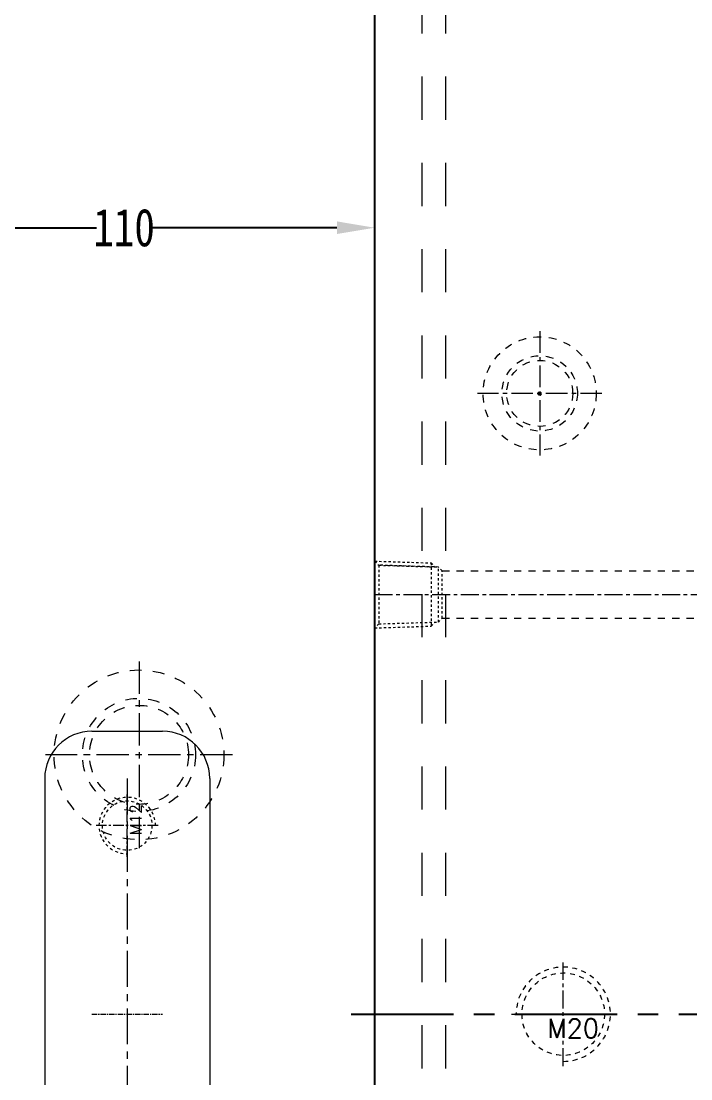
# Model space of a CAD drawing. Header units: millimetres. Extents: x -1265 to 1982, y -12197 to 1934.
# Drawn here: x -328.8 to -186.8, y -1145.1 to -920.8 of the extents above; entities that cross this region are included whole.
import ezdxf

# ---------------------------------------------------------------- set-up
doc = ezdxf.new("R2010")
doc.units = ezdxf.units.MM
doc.header["$LTSCALE"] = 16.335
doc.header["$PDMODE"] = 3
doc.header["$PDSIZE"] = 0.3125
doc.linetypes.add('CENTER', pattern=[0.6, 0.375, -0.075, 0.075, -0.075])
doc.linetypes.add('HIDDEN', pattern=[0.2, 0.1, -0.1])
doc.layers.get('0').update_dxf_attribs({"linetype": 'CONTINUOUS'})
doc.layers.get('Defpoints').update_dxf_attribs({"linetype": 'CONTINUOUS'})
for name, color, linetype, lineweight in [('cool', 153, 'HIDDEN', 9), ('moldbase', 7, 'CONTINUOUS', 20), ('screw', 33, 'CONTINUOUS', 13)]:
    doc.layers.add(name, color=color, linetype=linetype, lineweight=lineweight)
doc.styles.get("Standard").update_dxf_attribs({"font": 'txt', "width": 0.8})
doc.styles.add('TXT', font='txt.shx', dxfattribs={"bigfont": 'gbcbig.shx'})
doc.dimstyles.new('11', dxfattribs={"dimtxt": 8, "dimasz": 8, "dimexe": 0, "dimexo": 0, "dimgap": 0, "dimtad": 0, "dimdsep": 46, "dimtxsty": 'Standard', "dimcen": 0, "dimclrd": 4, "dimclre": 4, "dimclrt": 6, "dimazin": 0, "dimtp": 0.01, "dimtm": 0.01, "dimtfac": 1, "dimtofl": 0, "dimtmove": 0, "dimatfit": 3, "dimfxl": 0, "dimtolj": 1, "dimarcsym": 0})

# ---------------------------------------------------------------- blocks, each defined once
blk = doc.blocks.new('*D77')
at = {"color": 4, "lineweight": -2}
for p, q in [((-363.85, -966.78), (-363.85, -964.64)), ((-355.85, -964.64), (-312.87, -964.64)), ((-261.85, -964.64), (-301.14, -964.64)), ((-253.85, -966.78), (-253.85, -964.64))]:
    blk.add_line(p, q, dxfattribs=at)
at = {"color": 4}
for points in [[(-355.85, -963.3), (-355.85, -965.97), (-363.85, -964.64)], [(-261.85, -963.3), (-261.85, -965.97), (-253.85, -964.64)]]:
    blk.add_solid(points, dxfattribs=at)
at = {"layer": 'Defpoints', "color": 0}
for p in [(-363.85, -964.64), (-363.85, -966.78), (-253.85, -966.78)]:
    blk.add_point(p, dxfattribs=at)
at = {"color": 6, "insert": (-307.01, -964.64), "char_height": 8, "attachment_point": 5}
blk.add_mtext('\\A1;110', dxfattribs=at)
blk = doc.blocks.new('2')
blk.add_point((-218.85, -999.77))
at = {"layer": 'moldbase', "color": 1, "linetype": 'CENTER', "ltscale": 0.746373}
for p, q in [((-218.85, -986.57), (-218.85, -1012.97)), ((-205.65, -999.77), (-232.05, -999.77))]:
    blk.add_line(p, q, dxfattribs=at)
at = {"layer": 'moldbase', "color": 8, "linetype": 'HIDDEN', "ltscale": 0.995164}
for radius in [12, 8, 7]:
    blk.add_circle((-218.85, -999.77), radius, dxfattribs=at)
blk = doc.blocks.new('screw_m20_g')
at = {"layer": 'screw', "color": 1, "linetype": 'CENTER', "ltscale": 0.621977}
for p, q in [((0, -11), (0, 11)), ((-11, 0), (11, 0))]:
    blk.add_line(p, q, dxfattribs=at)
at = {"layer": 'screw', "linetype": 'HIDDEN', "ltscale": 0.621977}
blk.add_circle((0, 0), 8.75, dxfattribs=at)
at = {"layer": 'screw', "color": 92, "linetype": 'HIDDEN', "ltscale": 0.621977}
blk.add_arc((0, 0), 10, 270, 180, dxfattribs=at)
at = {"layer": 'screw', "color": 6, "style": 'TXT'}
blk.add_text('M20', height=4, dxfattribs=at).set_placement((-3.4, -5))
blk = doc.blocks.new('screw_m12_g')
at = {"layer": 'screw', "color": 1, "linetype": 'CENTER', "ltscale": 0.373186}
for p, q in [((0, -6.6), (0, 6.6)), ((-6.6, 0), (6.6, 0))]:
    blk.add_line(p, q, dxfattribs=at)
at = {"layer": 'screw', "color": 33, "linetype": 'HIDDEN', "ltscale": 0.373186}
blk.add_circle((0, 0), 5.25, dxfattribs=at)
at = {"layer": 'screw', "color": 92, "linetype": 'HIDDEN', "ltscale": 0.373186}
blk.add_arc((0, 0), 6, 270, 180, dxfattribs=at)
at = {"layer": 'screw', "color": 6, "style": 'TXT'}
blk.add_text('M12', height=2.4, dxfattribs=at).set_placement((-2.04, -3))
blk = doc.blocks.new('05')
at = {"layer": 'moldbase'}
for p, q in [((-2962.02, 2414.03), (-3062.02, 2414.03)), ((-3072.02, 2404.03), (-3072.02, 2389.03)), ((-2952.02, 2404.03), (-2952.02, 2389.03)), ((-2962.02, 2379.03), (-3062.02, 2379.03))]:
    blk.add_line(p, q, dxfattribs=at)
at = {"layer": 'moldbase', "color": 1, "linetype": 'CENTER', "ltscale": 0.186593}
blk.add_line((-3012.02, 2404.03), (-3012.02, 2389.03), dxfattribs=at)
at = {"layer": 'moldbase', "color": 1, "linetype": 'CENTER', "ltscale": 1.243955}
blk.add_line((-2962.02, 2396.53), (-3062.02, 2396.53), dxfattribs=at)
at = {"layer": 'moldbase'}
for centre, start, end in [((-3062.02, 2404.03), 90, 180), ((-2962.02, 2404.03), 0, 90), ((-3062.02, 2389.03), 180, 270), ((-2962.02, 2389.03), 270, 0)]:
    blk.add_arc(centre, 10, start, end, dxfattribs=at)
at = {"layer": 'screw'}
for p in [(-3052.02, 2396.53), (-2972.02, 2396.53)]:
    blk.add_blockref('screw_m12_g', p, dxfattribs=at)
blk = doc.blocks.new('cool_jt_f12')
at = {"layer": 'cool', "ltscale": 0.3}
for p, q in [((0, 7.0785), (0.856, 6.2225)), ((0, 7.0785), (12, 6.7035)), ((0.856, 6.2225), (0.856, -6.2225)), ((13.5, 5.827375), (0.856, 6.2225)), ((0.856, 6.2225), (13.5, 5.827375)), ((12, 6.7035), (12.856, 5.8475)), ((12, 6.7035), (12, -6.7035)), ((14.327375, 5), (13.5, 5.827375)), ((13.5, -5.827375), (13.5, 5.827375)), ((14.327375, -5), (14.327375, 5)), ((0.856, -6.2225), (0, -7.0785)), ((0, -7.0785), (12, -6.7035)), ((0.856, -6.2225), (13.5, -5.827375)), ((12, -6.7035), (12.856, -5.8475)), ((13.5, -5.827375), (14.327375, -5))]:
    blk.add_line(p, q, dxfattribs=at)
blk = doc.blocks.new('06')
at = {"layer": 'cool', "ltscale": 0.932966}
for p, q in [((-3287.69, 1844.03), (-2736.35, 1844.03)), ((-3287.69, 1834.03), (-2736.35, 1834.03))]:
    blk.add_line(p, q, dxfattribs=at)
at = {"layer": 'cool', "color": 1, "linetype": 'CENTER', "ltscale": 0.621977}
blk.add_line((-3302.02, 1839.03), (-2722.02, 1839.03), dxfattribs=at)
at = {"layer": 'cool', "ltscale": 0.932966}
blk.add_blockref('cool_jt_f12', (-3302.02, 1839.03), dxfattribs=at)

msp = doc.modelspace()

# ---------------------------------------------------------------- linework, layer by layer
msp.add_line((-253.846, -1351.434), (-253.846, -911.434))
at = {"color": 7, "linetype": 'Continuous'}
msp.add_line((-253.846, -1349.434), (-253.846, -913.434), dxfattribs=at)
at = {"color": 1, "linetype": 'CENTER', "ltscale": 3.545271}
msp.add_line((-258.846, -1131.434), (331.154, -1131.434), dxfattribs=at)
at = {"layer": 'moldbase', "color": 8, "linetype": 'HIDDEN', "ltscale": 5.597796}
for p, q in [((-243.846, -731.434), (-243.846, -1621.434)), ((-238.846, -731.434), (-238.846, -1521.434))]:
    msp.add_line(p, q, dxfattribs=at)
at = {"layer": 'moldbase', "color": 1, "linetype": 'CENTER', "ltscale": 1.119559}
for p, q in [((-303.846, -1056.634), (-303.846, -1096.234)), ((-284.046, -1076.434), (-323.646, -1076.434))]:
    msp.add_line(p, q, dxfattribs=at)
at = {"layer": 'moldbase', "color": 8, "linetype": 'HIDDEN', "ltscale": 1.492746}
for radius in [18, 12, 10.5]:
    msp.add_circle((-303.846, -1076.434), radius, dxfattribs=at)

# ---------------------------------------------------------------- block references
for name, p in [('2', (0, 0)), ('06', (3048.174, -2881.462))]:
    msp.add_blockref(name, p)
at = {"rotation": 90}
msp.add_blockref('05', (2090.182, 1880.586), dxfattribs=at)
at = {"layer": 'screw'}
msp.add_blockref('screw_m20_g', (-213.846, -1131.434), dxfattribs=at)

# ---------------------------------------------------------------- dimensions: what is measured, and where the dimension line sits
dim = msp.add_linear_dim(base=(-363.846, -964.638), p1=(-253.846, -966.781), p2=(-363.846, -966.781), dimstyle='11')
dim.commit()
dim.dimension.update_dxf_attribs({"geometry": '*D77', "text_midpoint": (-307.007, -964.638), "dimtype": 160})

doc.saveas('drawing.dxf')
